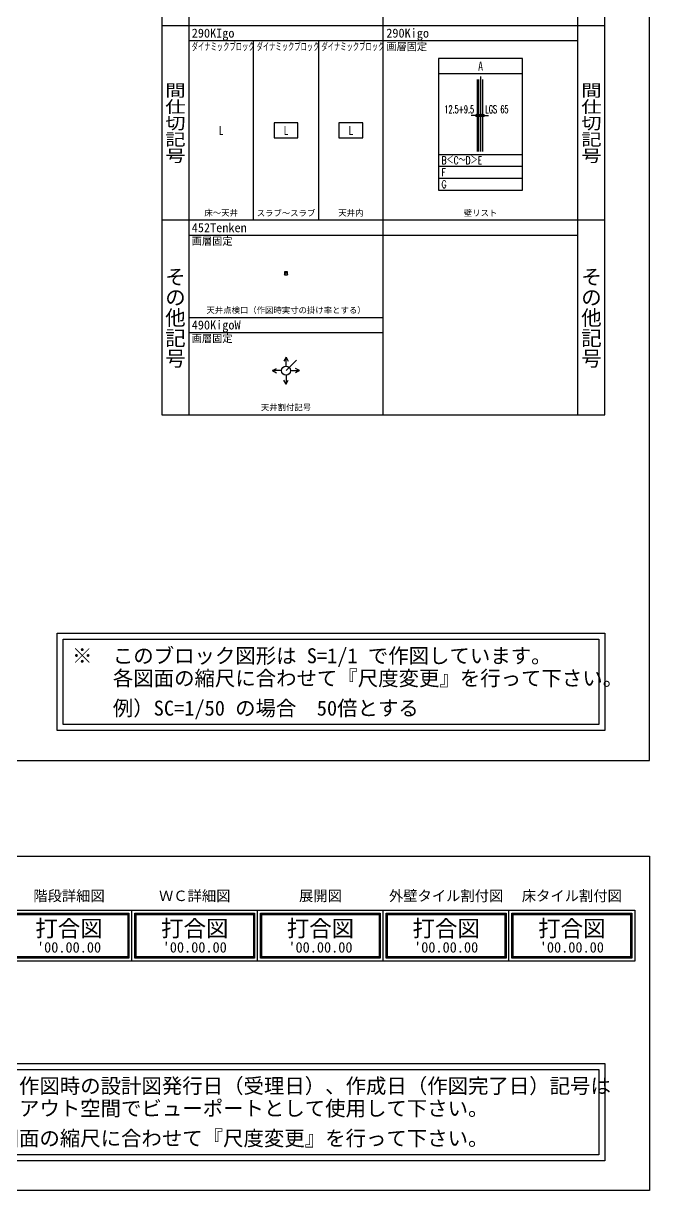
# Model space of a CAD drawing. Header units: millimetres. Extents: x -67913 to 128525, y -54442 to 63422.
# Drawn here: x -30499.3 to -30290, y -30652.2 to -30262.2 of the extents above; entities that cross this region are included whole.
import ezdxf
from ezdxf.enums import TextEntityAlignment as Align

# ---------------------------------------------------------------- set-up
doc = ezdxf.new("R2010")
doc.units = ezdxf.units.MM
doc.header["$LTSCALE"] = 500
doc.header["$PDMODE"] = 35
for name, pattern in [('DD1', [0.1, 0.05, -0.05]), ('DD5', [0.45, 0.2, -0.1, 0.05, -0.1]), ('DD6', [0.75, 0.5, -0.1, 0.05, -0.1])]:
    doc.linetypes.add(name, pattern=pattern)
doc.layers.get('0').update_dxf_attribs({"plot": 0})
for name, color, linetype in [('000Waku', 3, 'Continuous'), ('001Waku', 7, 'Continuous'), ('200HojoSn9', 4, 'DD6'), ('220Kabe9', 7, 'Continuous'), ('240Stj9', 2, 'Continuous'), ('270SiagSp', 8, 'Continuous'), ('290Kigo', 8, 'Continuous'), ('452Tenken', 2, 'Continuous'), ('490KigoW', 7, 'Continuous')]:
    doc.layers.add(name, color=color, linetype=linetype)
doc.layers.add('453Kijyun', color=30, linetype='Continuous', plot=False)
doc.styles.add('Dim', font='simplex.shx', dxfattribs={"width": 0.6, "bigfont": 'extfont2.shx'})
doc.styles.get("Standard").update_dxf_attribs({"font": 'simplex.shx', "width": 0.7, "bigfont": 'extfont2.shx'})
doc.styles.add('明朝', font='MS Mincho.ttf')
doc.styles.add('ｺﾞｼｯｸ', font='MS Gothic.ttf')
doc.styles.add('ｺﾞｼｯｸ-縦', font='@MS Gothic.ttf')
doc.dimstyles.new('PRO1-1', dxfattribs={"dimtxt": 2.5, "dimasz": 1, "dimexe": 0.5, "dimexo": 0.5, "dimgap": 0.8, "dimtad": 1, "dimdec": 3, "dimdsep": 46, "dimlunit": 6, "dimtxsty": 'Dim', "dimblk": 'ORIGIN', "dimcen": 0, "dimadec": 3, "dimazin": 2, "dimtfac": 1, "dimtdec": 3, "dimtix": 1, "dimtmove": 2, "dimatfit": 3, "dimldrblk": 'ORIGIN', "dimfxl": 1, "dimarcsym": 0})

# ---------------------------------------------------------------- blocks, each defined once
blk = doc.blocks.new('天井割付記号')
at = {"layer": '490KigoW'}
for p, q in [((0, 4.5), (-0.75, 3.2)), ((0, 1.5), (0, 4.5)), ((0, 4.5), (0.75, 3.2)), ((-4.5, 0), (-3.2, 0.75)), ((-1.5, 0), (-4.5, 0)), ((1.5, 0), (4.5, 0)), ((4.5, 0), (3.2, 0.75)), ((4.5, 0), (3.2, -0.75)), ((-4.5, 0), (-3.2, -0.75)), ((0, -4.5), (-0.75, -3.2)), ((0, -1.5), (0, -4.5)), ((0, -4.5), (0.75, -3.2))]:
    blk.add_line(p, q, dxfattribs=at)
blk.add_circle((0, 0), 1.5, dxfattribs=at)
blk = doc.blocks.new('天井点検口')
at = {"layer": '452Tenken'}
blk.add_lwpolyline([(-0.5, -0.5), (0.5, -0.5), (0.5, 0.5), (-0.5, 0.5)], close=True, dxfattribs=at)
at = {"layer": '452Tenken', "color": 9, "linetype": 'DD5'}
blk.add_lwpolyline([(-0.5, -0.5), (0, 0.5), (0.5, -0.5)], dxfattribs=at)
blk = doc.blocks.new('壁リスト')
at = {"layer": '290Kigo'}
for p, q in [((0, 39), (28, 39)), ((0, 12), (28, 12)), ((0, 8), (28, 8)), ((0, 4), (28, 4))]:
    blk.add_line(p, q, dxfattribs=at)
at = {"layer": '290Kigo', "color": 7}
blk.add_lwpolyline([(0, 0), (28, 0), (28, 44), (0, 44)], close=True, dxfattribs=at)
at = {"layer": '290Kigo', "style": '明朝', "width": 0.8}
blk.add_attdef('間仕切符号', text='', height=3, dxfattribs=at).set_placement((14, 41.5), align=Align.MIDDLE)
at = {"layer": '290Kigo', "width": 0.7}
for tag, p in [('性能＜ボード貼り高さ方向表記＞', (1, 10)), ('ボードの種類、厚さ+下地', (1, 6)), ('備考（GW等）', (1, 2))]:
    blk.add_attdef(tag, text='', height=2.5, dxfattribs=at).set_placement(p, align=Align.MIDDLE_LEFT)
blk = doc.blocks.new('_Origin')
at = {"color": 0, "linetype": 'ByBlock', "lineweight": -2}
blk.add_line((0, 0), (-1, 0), dxfattribs=at)
blk.add_circle((0, 0), 0.5, dxfattribs=at)
blk = doc.blocks.new('*D42')
at = {"layer": '270SiagSp', "color": 0, "lineweight": -2, "transparency": 16777216}
for p, q in [((-30348.62, -30293), (-30349.62, -30293)), ((-30347.62, -30293), (-30347.18, -30293)), ((-30346.18, -30293), (-30345.18, -30293))]:
    blk.add_line(p, q, dxfattribs=at)
at = {"layer": 'Defpoints', "color": 0, "transparency": 16777216}
for p in [(-30347.62, -30293), (-30347.18, -30293), (-30347.18, -30293)]:
    blk.add_point(p, dxfattribs=at)
at = {"layer": '270SiagSp', "color": 0, "lineweight": -2, "transparency": 16777216}
blk.add_blockref('_Origin', (-30347.62, -30293), dxfattribs=at)
at = {"layer": '270SiagSp', "color": 0, "lineweight": -2, "transparency": 16777216, "rotation": 180}
blk.add_blockref('_Origin', (-30347.18, -30293), dxfattribs=at)
at = {"layer": '270SiagSp', "color": 0, "transparency": 16777216, "insert": (-30353.62, -30290.95), "char_height": 2.5, "attachment_point": 5, "style": 'Dim'}
blk.add_mtext('12.5+9.5', dxfattribs=at)
blk = doc.blocks.new('*D43')
at = {"layer": '270SiagSp', "color": 0, "lineweight": -2, "transparency": 16777216}
for p, q in [((-30348.18, -30293), (-30349.18, -30293)), ((-30347.18, -30293), (-30345.82, -30293)), ((-30344.82, -30293), (-30343.82, -30293))]:
    blk.add_line(p, q, dxfattribs=at)
at = {"layer": 'Defpoints', "color": 0, "transparency": 16777216}
for p in [(-30347.18, -30293), (-30345.82, -30293), (-30345.82, -30293)]:
    blk.add_point(p, dxfattribs=at)
at = {"layer": '270SiagSp', "color": 0, "lineweight": -2, "transparency": 16777216}
blk.add_blockref('_Origin', (-30347.18, -30293), dxfattribs=at)
at = {"layer": '270SiagSp', "color": 0, "lineweight": -2, "transparency": 16777216, "rotation": 180}
blk.add_blockref('_Origin', (-30345.82, -30293), dxfattribs=at)
at = {"layer": '270SiagSp', "color": 0, "transparency": 16777216, "insert": (-30341.05, -30290.95), "char_height": 2.5, "attachment_point": 5, "style": 'Dim'}
blk.add_mtext('LGS 65', dxfattribs=at)
blk = doc.blocks.new('施工図発行日記号')
at = {"layer": '001Waku', "color": 0, "linetype": 'ByBlock', "lineweight": -2}
for points in [[(-20, 7.5), (20, 7.5), (20, -7.5), (-20, -7.5)], [(-19.9, 7.4), (19.9, 7.4), (19.9, -7.4), (-19.9, -7.4)], [(-19.8, 7.3), (19.8, 7.3), (19.8, -7.3), (-19.8, -7.3)], [(-19.7, 7.2), (19.7, 7.2), (19.7, -7.2), (-19.7, -7.2)], [(-19.6, 7.1), (19.6, 7.1), (19.6, -7.1), (-19.6, -7.1)]]:
    blk.add_lwpolyline(points, close=True, dxfattribs=at)
at = {"layer": '001Waku', "color": 0, "linetype": 'ByBlock', "lineweight": -2, "style": '明朝'}
blk.add_attdef('状態', text='', height=5.5, dxfattribs=at).set_placement((0, 2.5), align=Align.MIDDLE)
blk.add_attdef('日付', text='', height=3.5, dxfattribs=at).set_placement((0, -6.7), align=Align.BOTTOM_CENTER)
blk = doc.blocks.new('*U44')
at = {"color": 7, "linetype": 'DD1', "lineweight": -2, "transparency": 16777216}
blk.add_lwpolyline([(-4, -2.5), (4, -2.5), (4, 2.5), (-4, 2.5)], close=True, dxfattribs=at)
at = {"color": 0, "linetype": 'ByBlock', "lineweight": -2, "transparency": 16777216, "style": '明朝', "width": 0.8}
blk.add_attdef('間仕切符号', text='', height=3, dxfattribs=at).set_placement((0, 0), align=Align.MIDDLE)
blk = doc.blocks.new('*U45')
at = {"color": 7, "linetype": 'ByBlock', "lineweight": -2, "transparency": 16777216}
blk.add_lwpolyline([(-4, -2.5), (4, -2.5), (4, 2.5), (-4, 2.5)], close=True, dxfattribs=at)
at = {"color": 0, "linetype": 'ByBlock', "lineweight": -2, "transparency": 16777216, "style": '明朝', "width": 0.8}
blk.add_attdef('間仕切符号', text='', height=3, dxfattribs=at).set_placement((0, 0), align=Align.MIDDLE)
blk = doc.blocks.new('*U48')
at = {"color": 0, "linetype": 'ByBlock', "lineweight": -2, "transparency": 16777216, "style": '明朝', "width": 0.8}
blk.add_attdef('間仕切符号', text='', height=3, dxfattribs=at).set_placement((0, 0), align=Align.MIDDLE)

msp = doc.modelspace()

# ---------------------------------------------------------------- linework, layer by layer
msp.add_line((-30337, -30575.5), (-30337, -30558.5))
for points in [[(-30295, -30575.5), (-30799, -30575.5), (-30799, -30558.5), (-30295, -30558.5)], [(-30463, -30575.5), (-30463, -30558.5)], [(-30421, -30575.5), (-30421, -30558.5)], [(-30379, -30575.5), (-30379, -30558.5)], [(-30295, -30558.5), (-30295, -30575.5)]]:
    msp.add_lwpolyline(points)
at = {"layer": '000Waku', "color": 7}
for p, q in [((-30444, -30053), (-30444, -30393)), ((-30305, -30328), (-30453, -30328))]:
    msp.add_line(p, q, dxfattribs=at)
at = {"layer": '000Waku', "color": 8}
for p, q in [((-30444, -30268), (-30314, -30268)), ((-30422.3333, -30328), (-30422.3333, -30268)), ((-30400.6667, -30268), (-30400.6667, -30328)), ((-30444, -30333), (-30314, -30333)), ((-30444, -30365.5), (-30379, -30365.5))]:
    msp.add_line(p, q, dxfattribs=at)
at = {"layer": '000Waku', "color": 7}
for points in [[(-30290, -30000), (-30804, -30000), (-30804, -30508.5), (-30290, -30508.5)], [(-30804, -30540.4555), (-30290, -30540.4555), (-30290, -30652.1867), (-30804, -30652.1867)]]:
    msp.add_lwpolyline(points, close=True, dxfattribs=at)
for points in [[(-30314, -30393), (-30314, -30053)], [(-30453, -30068), (-30453, -30393), (-30305, -30393)], [(-30379, -30393), (-30379, -30068)], [(-30305, -30393), (-30305, -30068)], [(-30453, -30263), (-30305, -30263)], [(-30444, -30360.5), (-30379, -30360.5)]]:
    msp.add_lwpolyline(points, dxfattribs=at)
at = {"layer": '000Waku', "color": 30}
for points in [[(-30488, -30466), (-30305, -30466), (-30305, -30498.5), (-30488, -30498.5)], [(-30486, -30468), (-30307, -30468), (-30307, -30496.5), (-30486, -30496.5)], [(-30548, -30609.6867), (-30305, -30609.6867), (-30305, -30642.1867), (-30548, -30642.1867)], [(-30546, -30611.6867), (-30307, -30611.6867), (-30307, -30640.1867), (-30546, -30640.1867)]]:
    msp.add_lwpolyline(points, close=True, dxfattribs=at)
at = {"layer": '200HojoSn9'}
msp.add_line((-30346.5, -30280), (-30346.5, -30305), dxfattribs=at)
at = {"layer": '220Kabe9'}
for p, q in [((-30347.62, -30281), (-30347.62, -30305)), ((-30347.37, -30281), (-30347.37, -30305))]:
    msp.add_line(p, q, dxfattribs=at)
at = {"layer": '240Stj9'}
for p, q in [((-30347.18, -30281), (-30347.18, -30305)), ((-30345.85, -30281), (-30345.85, -30305))]:
    msp.add_line(p, q, dxfattribs=at)
at = {"layer": '453Kijyun'}
msp.add_line((-30411.5, -30378.25), (-30407.9645, -30374.7145), dxfattribs=at)

# ---------------------------------------------------------------- block references
at = {"layer": '001Waku', "color": 10}
ref = msp.add_blockref('施工図発行日記号', (-30484, -30567), dxfattribs=at)
ref.add_attrib('状態', '打合図', dxfattribs={"layer": '0', "color": 0, "lineweight": -2, "height": 5.5, "style": '明朝'}).set_placement((-30484, -30564.5), align=Align.MIDDLE)
ref.add_attrib('日付', "'00.00.00", dxfattribs={"layer": '0', "color": 0, "linetype": 'ByBlock', "lineweight": -2, "height": 3.5, "style": '明朝'}).set_placement((-30484, -30573.7), align=Align.BOTTOM_CENTER)
ref = msp.add_blockref('施工図発行日記号', (-30442, -30567), dxfattribs=at)
ref.add_attrib('状態', '打合図', dxfattribs={"layer": '0', "color": 0, "lineweight": -2, "height": 5.5, "style": '明朝'}).set_placement((-30442, -30564.5), align=Align.MIDDLE)
ref.add_attrib('日付', "'00.00.00", dxfattribs={"layer": '0', "color": 0, "linetype": 'ByBlock', "lineweight": -2, "height": 3.5, "style": '明朝'}).set_placement((-30442, -30573.7), align=Align.BOTTOM_CENTER)
ref = msp.add_blockref('施工図発行日記号', (-30400, -30567), dxfattribs=at)
ref.add_attrib('状態', '打合図', dxfattribs={"layer": '0', "color": 0, "lineweight": -2, "height": 5.5, "style": '明朝'}).set_placement((-30400, -30564.5), align=Align.MIDDLE)
ref.add_attrib('日付', "'00.00.00", dxfattribs={"layer": '0', "color": 0, "linetype": 'ByBlock', "lineweight": -2, "height": 3.5, "style": '明朝'}).set_placement((-30400, -30573.7), align=Align.BOTTOM_CENTER)
ref = msp.add_blockref('施工図発行日記号', (-30358, -30567), dxfattribs=at)
ref.add_attrib('状態', '打合図', dxfattribs={"layer": '0', "color": 0, "lineweight": -2, "height": 5.5, "style": '明朝'}).set_placement((-30358, -30564.5), align=Align.MIDDLE)
ref.add_attrib('日付', "'00.00.00", dxfattribs={"layer": '0', "color": 0, "linetype": 'ByBlock', "lineweight": -2, "height": 3.5, "style": '明朝'}).set_placement((-30358, -30573.7), align=Align.BOTTOM_CENTER)
ref = msp.add_blockref('施工図発行日記号', (-30316, -30567), dxfattribs=at)
ref.add_attrib('状態', '打合図', dxfattribs={"layer": '0', "color": 0, "lineweight": -2, "height": 5.5, "style": '明朝'}).set_placement((-30316, -30564.5), align=Align.MIDDLE)
ref.add_attrib('日付', "'00.00.00", dxfattribs={"layer": '0', "color": 0, "linetype": 'ByBlock', "lineweight": -2, "height": 3.5, "style": '明朝'}).set_placement((-30316, -30573.7), align=Align.BOTTOM_CENTER)
at = {"layer": '290Kigo'}
msp.add_blockref('壁リスト', (-30360.5, -30318), dxfattribs=at).add_auto_attribs({'間仕切符号': 'A', '性能＜ボード貼り高さ方向表記＞': 'B＜C～D＞E', 'ボードの種類、厚さ+下地': 'F', '備考（GW等）': 'G'})
ref = msp.add_blockref('*U48', (-30433.1667, -30298), dxfattribs=at)
ref.add_attrib('間仕切符号', 'L', dxfattribs={"layer": '0', "color": 0, "linetype": 'ByBlock', "lineweight": -2, "height": 3, "style": '明朝', "width": 0.8}).set_placement((-30433.1667, -30298), align=Align.MIDDLE)
ref = msp.add_blockref('*U45', (-30411.5, -30298), dxfattribs=at)
ref.add_attrib('間仕切符号', 'L', dxfattribs={"layer": '0', "color": 0, "linetype": 'ByBlock', "lineweight": -2, "height": 3, "style": '明朝', "width": 0.8}).set_placement((-30411.5, -30298), align=Align.MIDDLE)
ref = msp.add_blockref('*U44', (-30389.8333, -30298), dxfattribs=at)
ref.add_attrib('間仕切符号', 'L', dxfattribs={"layer": '0', "color": 0, "linetype": 'ByBlock', "lineweight": -2, "height": 3, "style": '明朝', "width": 0.8}).set_placement((-30389.8333, -30298), align=Align.MIDDLE)
at = {"layer": '452Tenken'}
msp.add_blockref('天井点検口', (-30411.5, -30345.75), dxfattribs=at)
at = {"layer": '490KigoW'}
msp.add_blockref('天井割付記号', (-30411.5, -30378.25), dxfattribs=at)

# ---------------------------------------------------------------- texts
at = {"layer": '000Waku', "color": 8, "style": 'ｺﾞｼｯｸ'}
for s, p in [('290Kigo', (-30378, -30265.5)), ('290KIgo', (-30443, -30265.5)), ('452Tenken', (-30443, -30330.5)), ('490KigoW', (-30443, -30363))]:
    msp.add_text(s, height=3, dxfattribs=at).set_placement(p, align=Align.MIDDLE_LEFT)
at = {"layer": '000Waku', "color": 30, "style": 'ｺﾞｼｯｸ', "width": 0.6}
for p in [(-30443, -30270), (-30421.3333, -30270), (-30399.6667, -30270)]:
    msp.add_text('ダイナミックブロック', height=2.5, dxfattribs=at).set_placement(p, align=Align.MIDDLE_LEFT)
at = {"layer": '000Waku', "color": 30, "style": 'ｺﾞｼｯｸ'}
for s, height, p in [('画層固定', 2.5, (-30378, -30270)), ('画層固定', 2.5, (-30443, -30335)), ('画層固定', 2.5, (-30443, -30367.5)), ('※\u3000このブロック図形は S=1/1 で作図しています。', 5, (-30483, -30473.5)), ('\u3000\u3000各図面の縮尺に合わせて『尺度変更』を行って下さい。', 5, (-30483, -30481)), ('\u3000\u3000例）SC=1/50 の場合\u300050倍とする', 5, (-30483, -30491)), ('※\u3000この作図時の設計図発行日（受理日）、作成日（作図完了日）記号は', 5, (-30528, -30617.1867)), ('\u3000\u3000レイアウト空間でビューポートとして使用して下さい。', 5, (-30528, -30624.6867)), ('\u3000\u3000各図面の縮尺に合わせて『尺度変更』を行って下さい。', 5, (-30528, -30634.6867))]:
    msp.add_text(s, height=height, dxfattribs=at).set_placement(p, align=Align.MIDDLE_LEFT)
at = {"layer": '000Waku', "color": 8, "style": 'ｺﾞｼｯｸ-縦', "width": 0.8}
for p in [(-30448.5, -30295.5), (-30309.5, -30295.5)]:
    msp.add_text('間仕切記号', height=5, rotation=270, dxfattribs=at).set_placement(p, align=Align.MIDDLE)
at = {"layer": '000Waku', "color": 8, "style": 'ｺﾞｼｯｸ'}
for s, p in [('床～天井', (-30433.1667, -30325.5)), ('スラブ～スラブ', (-30411.5, -30325.5)), ('天井内', (-30389.8333, -30325.5)), ('壁リスト', (-30346.5, -30325.5)), ('天井点検口（作図時実寸の掛け率とする）', (-30411.5, -30358)), ('天井割付記号', (-30411.5, -30390.5))]:
    msp.add_text(s, height=2, dxfattribs=at).set_placement(p, align=Align.MIDDLE)
at = {"layer": '000Waku', "color": 8, "style": 'ｺﾞｼｯｸ-縦'}
for p in [(-30448.5, -30360.5), (-30309.5, -30360.5)]:
    msp.add_text('その他記号', height=5, rotation=270, dxfattribs=at).set_placement(p, align=Align.MIDDLE)
at = {"layer": '001Waku', "color": 10, "style": '明朝'}
for s, p in [('階段詳細図', (-30484, -30556.5)), ('ＷＣ詳細図', (-30442, -30556.5)), ('展開図', (-30400, -30556.5)), ('外壁タイル割付図', (-30358, -30556.5)), ('床タイル割付図', (-30316, -30556.5))]:
    msp.add_text(s, height=3.5, dxfattribs=at).set_placement(p, align=Align.BOTTOM_CENTER)

# ---------------------------------------------------------------- dimensions: what is measured, and where the dimension line sits
at = {"layer": '270SiagSp'}
dim = msp.add_linear_dim(base=(-30345.82, -30293), p1=(-30347.18, -30293), p2=(-30345.82, -30293), text='LGS 65', dimstyle='PRO1-1', override={"dimpost": '<>'}, dxfattribs=at)
dim.commit()
dim.dimension.update_dxf_attribs({"geometry": '*D43', "text_midpoint": (-30341.05, -30290.95), "dimtype": 160})
dim = msp.add_linear_dim(base=(-30347.18, -30293), p1=(-30347.62, -30293), p2=(-30347.18, -30293), text='12.5+9.5', dimstyle='PRO1-1', dxfattribs=at)
dim.commit()
dim.dimension.update_dxf_attribs({"geometry": '*D42', "text_midpoint": (-30353.62, -30290.95), "dimtype": 160})

doc.saveas('drawing.dxf')
